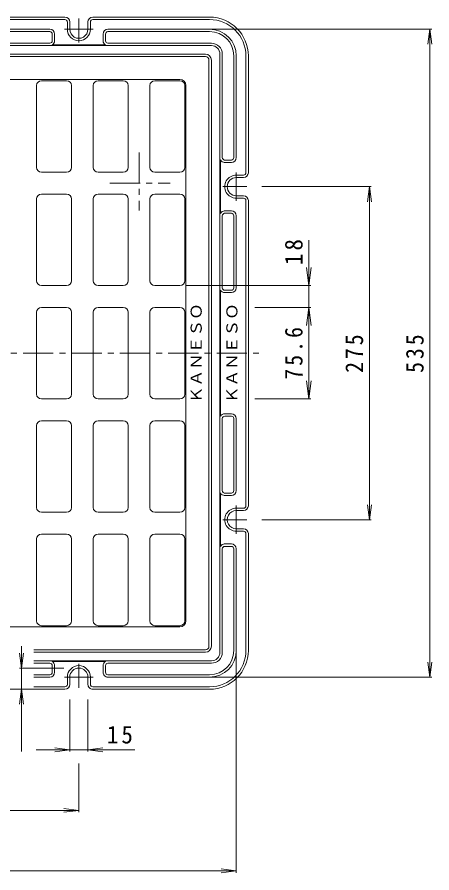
# Model space of a CAD drawing. Units: millimetres, scale not verified. Extents: x -759 to 688, y -674 to 531.
# Drawn here: x -385 to -42, y -254 to 453 of the extents above; entities that cross this region are included whole.
import ezdxf
from ezdxf.enums import TextEntityAlignment as Align

# ---------------------------------------------------------------- set-up
doc = ezdxf.new("R2010")
doc.units = ezdxf.units.MM
doc.header["$LTSCALE"] = 5
doc.linetypes.add('CHAIN1', pattern=[8, 5, -1, 1, -1])
for name, color, linetype, lineweight in [('0-0', 3, 'Continuous', 18), ('0-1', 2, 'Continuous', 18), ('0-2', 6, 'Continuous', 9), ('0-4', 7, 'Continuous', 18)]:
    doc.layers.add(name, color=color, linetype=linetype, lineweight=lineweight)
doc.styles.add('ＭＳ ゴシック', font='')
doc.styles.get('ＭＳ ゴシック').set_extended_font_data('MS Gothic')

msp = doc.modelspace()

# ---------------------------------------------------------------- linework, layer by layer
at = {"layer": '0-0'}
for p, q in [((-229.581, 420.203), (-713.581, 420.203)), ((-226.581, 417.203), (-226.581, -66.797)), ((-250.581, 401.203), (-692.581, 401.203)), ((-368.981, 396.203), (-368.981, 328.603)), ((-344.181, 400.203), (-364.981, 400.203)), ((-340.181, 396.203), (-340.181, 328.603)), ((-322.181, 396.203), (-322.181, 328.603)), ((-297.381, 400.203), (-318.181, 400.203)), ((-293.381, 396.203), (-293.381, 328.603)), ((-275.381, 396.203), (-275.381, 328.603)), ((-250.581, 400.203), (-271.381, 400.203)), ((-246.581, 396.203), (-246.581, 328.603)), ((-245.581, 396.203), (-245.581, -45.797)), ((-344.181, 324.603), (-364.981, 324.603)), ((-297.381, 324.603), (-318.181, 324.603)), ((-250.581, 324.603), (-271.381, 324.603)), ((-344.181, 306.603), (-364.981, 306.603)), ((-297.381, 306.603), (-318.181, 306.603)), ((-250.581, 306.603), (-271.381, 306.603)), ((-368.981, 302.603), (-368.981, 235.003)), ((-340.181, 302.603), (-340.181, 235.003)), ((-322.181, 302.603), (-322.181, 235.003)), ((-293.381, 302.603), (-293.381, 235.003)), ((-275.381, 302.603), (-275.381, 235.003)), ((-246.581, 302.603), (-246.581, 235.003)), ((-344.181, 231.003), (-364.981, 231.003)), ((-297.381, 231.003), (-318.181, 231.003)), ((-250.581, 231.003), (-271.381, 231.003)), ((-344.181, 213.003), (-364.981, 213.003)), ((-297.381, 213.003), (-318.181, 213.003)), ((-250.581, 213.003), (-271.381, 213.003)), ((-368.981, 209.003), (-368.981, 141.403)), ((-340.181, 209.003), (-340.181, 141.403)), ((-322.181, 209.003), (-322.181, 141.403)), ((-293.381, 209.003), (-293.381, 141.403)), ((-275.381, 209.003), (-275.381, 141.403)), ((-246.581, 209.003), (-246.581, 141.403)), ((-344.181, 137.403), (-364.981, 137.403)), ((-297.381, 137.403), (-318.181, 137.403)), ((-250.581, 137.403), (-271.381, 137.403)), ((-368.981, 47.803), (-368.981, 115.403)), ((-344.181, 119.403), (-364.981, 119.403)), ((-340.181, 47.803), (-340.181, 115.403)), ((-322.181, 47.803), (-322.181, 115.403)), ((-297.381, 119.403), (-318.181, 119.403)), ((-293.381, 47.803), (-293.381, 115.403)), ((-275.381, 47.803), (-275.381, 115.403)), ((-250.581, 119.403), (-271.381, 119.403)), ((-246.581, 47.803), (-246.581, 115.403)), ((-344.181, 43.803), (-364.981, 43.803)), ((-297.381, 43.803), (-318.181, 43.803)), ((-250.581, 43.803), (-271.381, 43.803)), ((-368.981, -45.797), (-368.981, 21.803)), ((-344.181, 25.803), (-364.981, 25.803)), ((-340.181, -45.797), (-340.181, 21.803)), ((-322.181, -45.797), (-322.181, 21.803)), ((-297.381, 25.803), (-318.181, 25.803)), ((-293.381, -45.797), (-293.381, 21.803)), ((-275.381, -45.797), (-275.381, 21.803)), ((-250.581, 25.803), (-271.381, 25.803)), ((-246.581, -45.797), (-246.581, 21.803)), ((-250.581, -50.797), (-692.581, -50.797)), ((-344.181, -49.797), (-364.981, -49.797)), ((-297.381, -49.797), (-318.181, -49.797)), ((-250.581, -49.797), (-271.381, -49.797)), ((-229.581, -69.797), (-371.341, -69.797))]:
    msp.add_line(p, q, dxfattribs=at)
at = {"layer": '0-0', "linetype": 'CHAIN1'}
msp.add_line((-700.205, 175.203), (-185.277, 175.203), dxfattribs=at)
at = {"layer": '0-0'}
for centre, radius, start, end in [((-229.581, 417.203), 3, 0, 90), ((-364.981, 396.203), 4, 90, 180), ((-344.181, 396.203), 4, 0, 90), ((-318.181, 396.203), 4, 90, 180), ((-297.381, 396.203), 4, 0, 90), ((-271.381, 396.203), 4, 90, 180), ((-250.581, 396.203), 5, 0, 90), ((-250.581, 396.203), 4, 0, 90), ((-364.981, 328.603), 4, 180, 270), ((-344.181, 328.603), 4, 270, 0), ((-318.181, 328.603), 4, 180, 270), ((-297.381, 328.603), 4, 270, 0), ((-271.381, 328.603), 4, 180, 270), ((-250.581, 328.603), 4, 270, 0), ((-364.981, 302.603), 4, 90, 180), ((-344.181, 302.603), 4, 0, 90), ((-318.181, 302.603), 4, 90, 180), ((-297.381, 302.603), 4, 0, 90), ((-271.381, 302.603), 4, 90, 180), ((-250.581, 302.603), 4, 0, 90), ((-364.981, 235.003), 4, 180, 270), ((-344.181, 235.003), 4, 270, 0), ((-318.181, 235.003), 4, 180, 270), ((-297.381, 235.003), 4, 270, 0), ((-271.381, 235.003), 4, 180, 270), ((-250.581, 235.003), 4, 270, 0), ((-364.981, 209.003), 4, 90, 180), ((-344.181, 209.003), 4, 0, 90), ((-318.181, 209.003), 4, 90, 180), ((-297.381, 209.003), 4, 0, 90), ((-271.381, 209.003), 4, 90, 180), ((-250.581, 209.003), 4, 0, 90), ((-364.981, 141.403), 4, 180, 270), ((-344.181, 141.403), 4, 270, 0), ((-318.181, 141.403), 4, 180, 270), ((-297.381, 141.403), 4, 270, 0), ((-271.381, 141.403), 4, 180, 270), ((-250.581, 141.403), 4, 270, 0), ((-364.981, 115.403), 4, 90, 180), ((-344.181, 115.403), 4, 0, 90), ((-318.181, 115.403), 4, 90, 180), ((-297.381, 115.403), 4, 0, 90), ((-271.381, 115.403), 4, 90, 180), ((-250.581, 115.403), 4, 0, 90), ((-364.981, 47.803), 4, 180, 270), ((-344.181, 47.803), 4, 270, 0), ((-318.181, 47.803), 4, 180, 270), ((-297.381, 47.803), 4, 270, 0), ((-271.381, 47.803), 4, 180, 270), ((-250.581, 47.803), 4, 270, 0), ((-364.981, 21.803), 4, 90, 180), ((-344.181, 21.803), 4, 0, 90), ((-318.181, 21.803), 4, 90, 180), ((-297.381, 21.803), 4, 0, 90), ((-271.381, 21.803), 4, 90, 180), ((-250.581, 21.803), 4, 0, 90), ((-364.981, -45.797), 4, 180, 270), ((-344.181, -45.797), 4, 270, 0), ((-318.181, -45.797), 4, 180, 270), ((-297.381, -45.797), 4, 270, 0), ((-271.381, -45.797), 4, 180, 270), ((-250.581, -45.797), 4, 270, 0), ((-250.581, -45.797), 5, 270, 0), ((-229.581, -66.797), 3, 270, 0)]:
    msp.add_arc(centre, radius, start, end, dxfattribs=at)
at = {"layer": '0-1'}
for p, q in [((-345.581, 452.703), (-597.581, 452.703)), ((-322.581, 452.703), (-226.081, 452.703)), ((-345.581, 450.703), (-597.581, 450.703)), ((-343.581, 448.703), (-343.581, 442.703)), ((-341.581, 442.703), (-341.581, 448.703)), ((-326.581, 442.703), (-326.581, 448.703)), ((-324.581, 448.703), (-324.581, 442.703)), ((-322.581, 450.703), (-226.081, 450.703)), ((-358.081, 442.703), (-437.581, 442.703)), ((-437.581, 440.703), (-358.081, 440.703)), ((-356.081, 432.702), (-356.081, 438.703)), ((-354.081, 438.703), (-354.081, 432.702)), ((-314.081, 438.703), (-314.081, 433.203)), ((-312.081, 433.203), (-312.081, 438.703)), ((-310.081, 442.703), (-226.081, 442.703)), ((-226.081, 440.703), (-310.081, 440.703)), ((-358.081, 431.203), (-437.581, 431.203)), ((-310.081, 431.203), (-224.581, 431.203)), ((-718.581, 429.203), (-224.581, 429.203)), ((-312.018, 429.702), (-356.145, 429.702)), ((-229.581, 422.203), (-713.581, 422.203)), ((-224.581, -66.797), (-224.581, 417.203)), ((-217.581, 422.203), (-217.581, 175.203)), ((-215.581, 336.703), (-215.581, 422.203)), ((-206.081, 420.703), (-206.081, 336.703)), ((-204.081, 336.703), (-204.081, 420.703)), ((-196.081, 324.203), (-196.081, 420.703)), ((-194.081, 324.203), (-194.081, 420.703)), ((-217.081, 334.766), (-217.081, 290.639)), ((-214.081, 334.703), (-208.081, 334.703)), ((-208.081, 332.703), (-214.081, 332.703)), ((-198.081, 322.203), (-204.081, 322.203)), ((-204.081, 320.203), (-198.081, 320.203)), ((-204.081, 305.203), (-198.081, 305.203)), ((-198.081, 303.203), (-204.081, 303.203)), ((-196.081, 301.203), (-196.081, 49.203)), ((-194.081, 301.203), (-194.081, 49.203)), ((-208.081, 292.703), (-214.081, 292.703)), ((-214.081, 290.703), (-208.081, 290.703)), ((-215.581, 288.703), (-215.581, 229.203)), ((-206.081, 288.703), (-206.081, 229.203)), ((-204.081, 229.203), (-204.081, 288.703)), ((-217.081, 123.139), (-217.081, 227.267)), ((-213.581, 227.203), (-208.081, 227.203)), ((-213.581, 225.203), (-208.081, 225.203)), ((-217.581, -71.797), (-217.581, 175.203)), ((-215.581, 61.703), (-215.581, 121.203)), ((-213.581, 125.203), (-208.081, 125.203)), ((-213.581, 123.203), (-208.081, 123.203)), ((-206.081, 61.703), (-206.081, 121.203)), ((-204.081, 121.203), (-204.081, 61.703)), ((-217.081, 15.639), (-217.081, 59.766)), ((-214.081, 59.703), (-208.081, 59.703)), ((-208.081, 57.703), (-214.081, 57.703)), ((-198.081, 47.203), (-204.081, 47.203)), ((-204.081, 45.203), (-198.081, 45.203)), ((-204.081, 30.203), (-198.081, 30.203)), ((-198.081, 28.203), (-204.081, 28.203)), ((-196.081, 26.203), (-196.081, -70.297)), ((-194.081, 26.203), (-194.081, -70.297)), ((-208.081, 17.703), (-214.081, 17.703)), ((-214.081, 15.703), (-208.081, 15.703)), ((-215.581, 13.703), (-215.581, -71.797)), ((-206.081, -70.297), (-206.081, 13.703)), ((-204.081, 13.703), (-204.081, -70.297)), ((-229.581, -71.797), (-371.341, -71.797)), ((-371.341, -78.797), (-224.581, -78.797)), ((-358.081, -80.797), (-371.341, -80.797)), ((-312.018, -79.297), (-356.145, -79.297)), ((-356.081, -82.297), (-356.081, -88.297)), ((-354.081, -88.297), (-354.081, -82.297)), ((-314.081, -88.297), (-314.081, -82.797)), ((-312.081, -82.797), (-312.081, -88.297)), ((-310.081, -80.797), (-224.581, -80.797)), ((-371.341, -90.297), (-358.081, -90.297)), ((-226.081, -90.297), (-310.081, -90.297)), ((-358.081, -92.297), (-371.341, -92.297)), ((-343.581, -98.297), (-343.581, -92.297)), ((-341.581, -92.297), (-341.581, -98.297)), ((-326.581, -92.297), (-326.581, -98.297)), ((-324.581, -98.297), (-324.581, -92.297)), ((-310.081, -92.297), (-226.081, -92.297)), ((-345.581, -102.297), (-597.581, -102.297)), ((-345.581, -100.297), (-371.341, -100.297)), ((-322.581, -100.297), (-226.081, -100.297)), ((-322.581, -102.297), (-226.081, -102.297))]:
    msp.add_line(p, q, dxfattribs=at)
at = {"layer": '0-1', "linetype": 'CHAIN1'}
for p, q in [((-334.081, 431.728), (-334.081, 451.462)), ((-345.834, 442.703), (-322.339, 442.703)), ((-204.081, 300.95), (-204.081, 324.445)), ((-215.056, 312.703), (-195.322, 312.703)), ((-204.081, 49.456), (-204.081, 25.961)), ((-215.056, 37.703), (-195.322, 37.703)), ((-334.081, -81.323), (-334.081, -101.057)), ((-345.834, -92.297), (-322.339, -92.297))]:
    msp.add_line(p, q, dxfattribs=at)
at = {"layer": '0-1'}
for centre, radius, start, end in [((-345.581, 448.703), 4, 0, 90), ((-322.581, 448.703), 4, 90, 180), ((-226.081, 420.703), 32, 0.00009, 90), ((-345.581, 448.703), 2, 0.00024, 90), ((-322.581, 448.703), 2, 90, 180.00024), ((-226.081, 420.703), 30, 0.00011, 90), ((-358.081, 438.703), 4, 0, 90), ((-358.081, 438.703), 2, 0, 90), ((-334.081, 442.703), 9.5, 180.00032, 0.00032), ((-334.081, 442.703), 7.5, 180.00034, 0.00034), ((-310.081, 438.703), 4, 90, 180), ((-310.081, 438.703), 2, 90, 180), ((-226.081, 420.703), 22, 0.00014, 90), ((-226.081, 420.703), 20, 0.00012, 90), ((-358.081, 433.203), 2, 270, 0), ((-358.081, 433.203), 4, 298.95522, 0), ((-310.081, 433.203), 4, 180, 241.04478), ((-310.081, 433.203), 2, 180.00024, 270), ((-224.581, 422.203), 9, 0.00006, 90), ((-224.581, 422.203), 7, 0.00014, 90), ((-229.581, 417.203), 5, 0, 90), ((-213.581, 336.703), 4, 208.95522, 270), ((-213.581, 336.703), 2, 180, 270), ((-208.081, 336.703), 2, 270, 0), ((-208.081, 336.703), 4, 270, 0), ((-204.081, 312.703), 9.5, 89.99989, 269.99989), ((-204.081, 312.703), 7.5, 89.99994, 269.99994), ((-198.081, 324.203), 2, 269.99976, 0), ((-198.081, 324.203), 4, 270, 0), ((-198.081, 301.203), 4, 0, 90), ((-198.081, 301.203), 2, 0, 89.99976), ((-213.581, 288.703), 4, 90, 151.04478), ((-213.581, 288.703), 2, 90, 180), ((-208.081, 288.703), 4, 0, 90), ((-208.081, 288.703), 2, 0, 90), ((-213.581, 229.203), 4, 208.95004, 270), ((-213.581, 229.203), 2, 180, 270), ((-208.081, 229.203), 2, 270, 0), ((-208.081, 229.203), 4, 270, 0), ((-213.581, 121.203), 4, 90, 151.04996), ((-213.581, 121.203), 2, 90, 180), ((-208.081, 121.203), 4, 0, 90), ((-208.081, 121.203), 2, 0, 90), ((-213.581, 61.703), 4, 208.95522, 270), ((-213.581, 61.703), 2, 180, 270), ((-208.081, 61.703), 2, 270, 0), ((-208.081, 61.703), 4, 270, 0), ((-204.081, 37.703), 9.5, 90.00011, 270.00011), ((-204.081, 37.703), 7.5, 90.00006, 270.00006), ((-198.081, 49.203), 4, 270, 0), ((-198.081, 49.203), 2, 270.00024, 0), ((-198.081, 26.203), 4, 0, 90), ((-198.081, 26.203), 2, 0, 90.00024), ((-213.581, 13.703), 4, 90, 151.04478), ((-213.581, 13.703), 2, 90, 180), ((-208.081, 13.703), 4, 0, 90), ((-208.081, 13.703), 2, 0, 90), ((-229.581, -66.797), 5, 270, 0), ((-226.081, -70.297), 22, 270, 359.99986), ((-226.081, -70.297), 20, 270, 359.99988), ((-226.081, -70.297), 32, 270, 359.99991), ((-226.081, -70.297), 30, 270, 359.99989), ((-224.581, -71.797), 7, 270, 359.99986), ((-224.581, -71.797), 9, 270, 359.99994), ((-358.081, -82.797), 2, 0, 90), ((-358.081, -82.797), 4, 359.99988, 61.04466), ((-334.081, -92.297), 9.5, 359.99979, 179.99979), ((-310.081, -82.797), 4, 118.95509, 179.99988), ((-310.081, -82.797), 2, 90, 179.99976), ((-358.081, -88.297), 2, 270, 0), ((-358.081, -88.297), 4, 269.99988, 359.99988), ((-334.081, -92.297), 7.5, 359.9998, 179.9998), ((-310.081, -88.297), 4, 179.99988, 269.99988), ((-310.081, -88.297), 2, 180, 270), ((-345.581, -98.297), 4, 269.99988, 359.99988), ((-345.581, -98.297), 2, 270, 359.99976), ((-322.581, -98.297), 4, 179.99988, 269.99988), ((-322.581, -98.297), 2, 179.99976, 270)]:
    msp.add_arc(centre, radius, start, end, dxfattribs=at)
at = {"layer": '0-2', "linetype": 'CHAIN1'}
for p, q in [((-284.381, 341.003), (-284.381, 292.923)), ((-308.568, 315.603), (-258.525, 315.603))]:
    msp.add_line(p, q, dxfattribs=at)
at = {"layer": '0-4'}
for p, q in [((-309.839, 442.703), (-42.581, 442.703)), ((-44.081, 442.703), (-45.713, 430.31)), ((-44.081, -92.297), (-44.081, 442.703)), ((-44.081, 442.703), (-42.449, 430.31)), ((-182.822, 312.703), (-92.581, 312.703)), ((-94.081, 312.703), (-95.713, 300.31)), ((-94.081, 37.703), (-94.081, 312.703)), ((-94.081, 312.703), (-92.449, 300.31)), ((-144.081, 137.403), (-144.081, 268.639)), ((-144.081, 231.003), (-146.039, 245.874)), ((-144.081, 231.003), (-142.123, 245.874)), ((-245.581, 231.003), (-142.581, 231.003)), ((-188.715, 213.003), (-142.581, 213.003)), ((-144.081, 213.003), (-146.039, 198.131)), ((-144.081, 213.003), (-142.123, 198.131)), ((-144.081, 137.403), (-146.039, 152.275)), ((-144.081, 137.403), (-142.123, 152.275)), ((-188.715, 137.403), (-142.581, 137.403)), ((-94.081, 37.703), (-95.713, 50.096)), ((-94.081, 37.703), (-92.449, 50.096)), ((-182.822, 37.703), (-92.581, 37.703)), ((-204.081, 13.461), (-204.081, -253.797)), ((-381.581, -66.628), (-381.581, -153.617)), ((-381.581, -84.797), (-383.213, -72.404)), ((-381.581, -84.797), (-379.95, -72.404)), ((-44.081, -92.297), (-45.713, -79.904)), ((-44.081, -92.297), (-42.449, -79.904)), ((-346.581, -84.797), (-383.081, -84.797)), ((-309.839, -92.297), (-42.581, -92.297)), ((-381.581, -102.297), (-383.213, -114.69)), ((-381.581, -102.297), (-379.95, -114.69)), ((-341.581, -110.797), (-341.581, -153.797)), ((-326.581, -110.797), (-326.581, -153.797)), ((-287.91, -152.297), (-369.249, -152.297)), ((-341.581, -152.297), (-353.974, -150.666)), ((-341.581, -152.297), (-353.974, -153.929)), ((-326.581, -152.297), (-314.188, -150.666)), ((-326.581, -152.297), (-314.188, -153.929)), ((-334.081, -163.71), (-334.081, -203.797)), ((-609.081, -202.297), (-334.081, -202.297)), ((-334.081, -202.297), (-346.474, -200.666)), ((-334.081, -202.297), (-346.474, -203.929)), ((-739.082, -252.297), (-204.081, -252.297)), ((-204.081, -252.297), (-216.474, -250.666)), ((-204.081, -252.297), (-216.474, -253.929))]:
    msp.add_line(p, q, dxfattribs=at)

# ---------------------------------------------------------------- texts
at = {"layer": '0-0', "color": 6, "style": 'ＭＳ ゴシック', "width": 1.1}
msp.add_text('ＫＡＮＥＳＯ', height=9.164, rotation=90, dxfattribs=at).set_placement((-229.831, 133.953), align=Align.BOTTOM_LEFT)
at = {"layer": '0-1', "color": 6, "style": 'ＭＳ ゴシック', "width": 1.1}
msp.add_text('ＫＡＮＥＳＯ', height=9.164, rotation=90, dxfattribs=at).set_placement((-200.331, 133.953), align=Align.BOTTOM_LEFT)
at = {"layer": '0-4', "color": 2, "char_height": 14.66, "attachment_point": 7, "rotation": 90, "style": 'ＭＳ ゴシック'}
for s, insert in [('\\T1.27;\\W0.95;18', (-149.081, 247.917)), ('\\T1.28;\\W0.9;75.6', (-149.081, 153.328)), ('\\T1.27;\\W0.9;275', (-99.081, 158.953)), ('\\T1.27;\\W0.9;535', (-49.081, 158.953))]:
    msp.add_mtext(s, dxfattribs=dict(at, insert=insert))
at = {"layer": '0-4', "color": 2, "insert": (-310.979, -147.297), "char_height": 14.66, "attachment_point": 7, "style": 'ＭＳ ゴシック'}
msp.add_mtext('\\T1.27;\\W0.95;15', dxfattribs=at)

doc.saveas('drawing.dxf')
